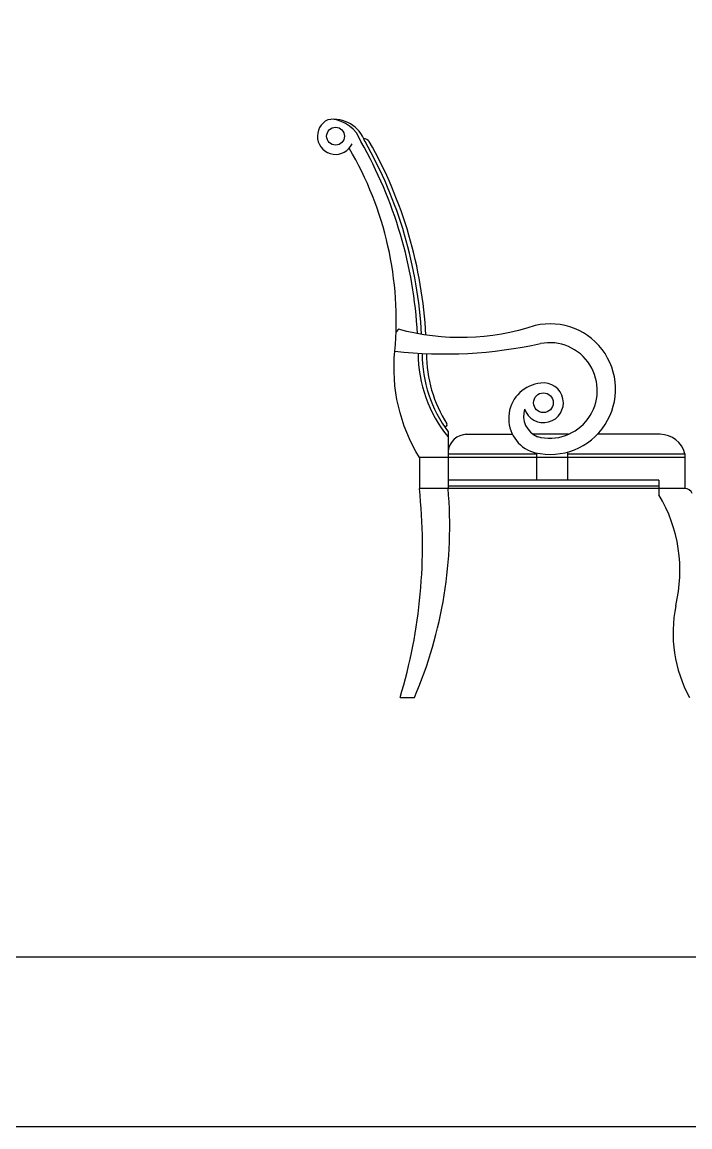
# Model space of a CAD drawing. Header units: inches. Extents: x 10 to 52.5, y 12.2 to 37.
# Drawn here: x 16.41 to 17.689, y 12.211 to 14.325 of the extents above; entities that cross this region are included whole.
import ezdxf

# ---------------------------------------------------------------- set-up
doc = ezdxf.new("R2010")
doc.units = ezdxf.units.IN
doc.header["$MEASUREMENT"] = 0
doc.layers.add('02', color=2, linetype='Continuous')
doc.layers.add('kadrbm', color=4, linetype='Continuous')

# ---------------------------------------------------------------- blocks, each defined once
blk = doc.blocks.new('kadrbm')
at = {"layer": 'kadrbm', "color": 4}
blk.add_lwpolyline([(0, 0), (0, 24.7972), (21, 24.7972), (21, 0), (0, 0)], close=True, dxfattribs=at)
blk.add_lwpolyline([(20.6631, 0.3257), (20.6631, 24.4603), (0.3369, 24.4603), (0.3369, 0.3257), (20.6631, 0.3257)], dxfattribs=at)

msp = doc.modelspace()

# ---------------------------------------------------------------- linework, layer by layer
at = {"layer": '02'}
for p, q in [((17.1304, 13.7369), (17.1259, 13.7322)), ((17.2227, 13.5517), (17.2195, 13.5495)), ((17.2257, 13.5409), (17.2257, 13.4323)), ((17.3487, 13.5359), (17.2588, 13.5359)), ((17.4561, 13.536), (17.3885, 13.536)), ((17.6316, 13.536), (17.5113, 13.536)), ((17.6788, 13.4918), (17.1706, 13.4918)), ((17.1706, 13.4918), (17.1706, 13.4323)), ((17.3948, 13.4978), (17.2257, 13.4978)), ((17.3948, 13.5004), (17.3948, 13.4482)), ((17.4543, 13.502), (17.4543, 13.4482)), ((17.6788, 13.4978), (17.4543, 13.4978)), ((17.6788, 13.4987), (17.6788, 13.4323)), ((17.6292, 13.4482), (17.2257, 13.4482)), ((17.6292, 13.4482), (17.6292, 13.42)), ((17.6788, 13.4323), (17.1706, 13.4323)), ((17.6292, 13.4366), (17.2257, 13.4366)), ((17.1611, 13.032), (17.1336, 13.032))]:
    msp.add_line(p, q, dxfattribs=at)
for points in [[(17.1706, 13.4918, -0.163947), (17.1237, 13.6952, 0.157448), (17.0362, 14.0834)], [(17.4031, 13.6341, 0.776719), (17.3831, 13.5035, 1.316606), (17.3924, 13.744, -0.146866), (17.1304, 13.7369)]]:
    msp.add_lwpolyline(points, format="xyb", dxfattribs=at)
for centre, radius in [((17.0102, 14.1065), 0.0171), ((17.4082, 13.5964), 0.0189)]:
    msp.add_circle(centre, radius, dxfattribs=at)
for centre, radius, start, end in [((17.0102, 14.1065), 0.0348, 115.0136, 335.4704), ((17.0064, 14.0753), 0.0636, 19.0738, 99.8477), ((16.9987, 14.0753), 0.0636, 19.0738, 86.5577), ((17.0588, 14.0809), 0.022, 43.7239, 76.3244), ((16.3344, 13.6831), 0.8339, 3.1225, 29.6869), ((16.3416, 13.683), 0.8344, 3.0371, 29.6774), ((16.3493, 13.6828), 0.8349, 2.9551, 29.6684), ((17.2196, 14.5388), 0.849, 263.5117, 282.4263), ((17.4199, 13.6199), 0.0914, 255.1965, 101.0703), ((17.4186, 13.6908), 0.2504, 179.8891, 219.6189), ((17.4262, 13.6908), 0.2504, 179.9874, 216.7911), ((17.4344, 13.6908), 0.2504, 180.0754, 212.6087), ((17.4082, 13.5964), 0.0381, 198.2731, 97.8331), ((17.4132, 13.5712), 0.0431, 162.3211, 247.2351), ((17.2209, 13.5542), 0.00308, 305.3789, 32.6087), ((17.262, 13.4993), 0.0367, 91.6451, 172.3244), ((17.6316, 13.4874), 0.0486, 13.5169, 89.9888), ((16.1684, 13.3231), 1.0082, 343.2209, 6.2177), ((16.3941, 13.3611), 0.8346, 336.7806, 4.8934), ((17.6788, 13.4169), 0.0154, 21.6094, 90), ((17.3887, 13.2751), 0.2808, 346.1838, 31.0718), ((17.918, 13.1563), 0.2617, 168.6098, 208.3471)]:
    msp.add_arc(centre, radius, start, end, dxfattribs=at)

# ---------------------------------------------------------------- block references
at = {"layer": 'kadrbm'}
msp.add_blockref('kadrbm', (10.0018, 12.2106), dxfattribs=at)

doc.saveas('drawing.dxf')
